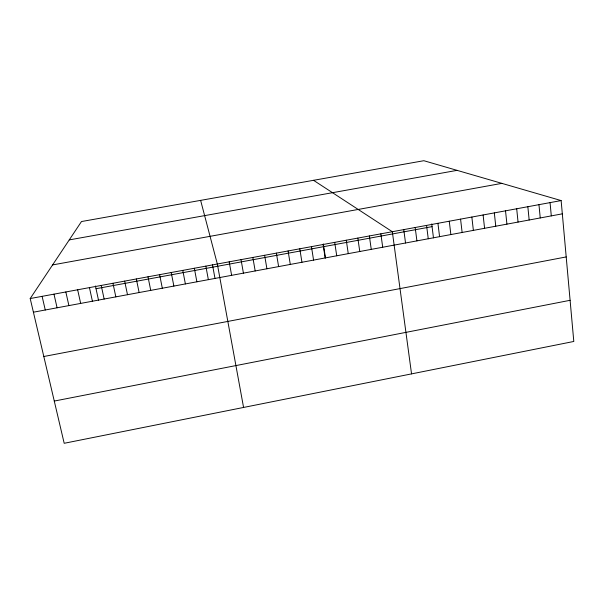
<?xml version="1.0" encoding="UTF-8"?>
<svg xmlns="http://www.w3.org/2000/svg" width="604" height="604" viewBox="0 0 604 604"><rect width="100%" height="100%" fill="white"/><g stroke="black" fill="none" stroke-linecap="round" stroke-linejoin="round"><path stroke-width="0.91" d="M30.2 298.542L81.48 221.54L423.849 160.709L561.131 200.573L573.8 341.464L64.19 443.291L30.2 298.542L561.131 200.573M54.277 401.064L570.101 300.301M43.813 356.503L566.197 256.927M33.409 312.2L562.324 213.839M96.028 288.72L432.064 226.636M52.586 264.922L501.856 183.367M69.256 239.901L457.077 170.358M313.529 180.309L392.328 231.725L411.543 373.884M200.619 200.369L217.334 264.016L243.571 407.451M42.106 296.345L45.262 309.995M53.983 294.156L57.093 307.791M65.836 291.966L68.901 305.601M77.652 289.784L80.672 303.412M89.445 287.61L92.42 301.222M95.432 285.986L98.505 300.173M101.215 285.443L104.137 299.048M112.948 283.276L115.832 296.874M124.658 281.117L127.489 294.699M136.338 278.957L139.124 292.54M147.995 276.806L150.736 290.381M159.615 274.661L162.317 288.229M171.219 272.525L173.869 286.077M182.785 270.388L185.39 283.933M194.329 268.259L196.889 281.796M205.843 266.13L208.365 279.667M212.412 264.401L215.009 278.504M229.195 261.826L231.626 275.341M241.034 259.637L243.42 273.144M252.842 257.463L255.182 270.954M264.62 255.288L266.915 268.772M276.375 253.121L278.618 266.598M288.093 250.954L290.298 264.424M299.788 248.795L301.947 262.264M311.453 246.643L313.567 260.098M323.321 243.948L325.481 257.961M323.087 244.499L325.163 257.946M334.699 242.355L336.722 255.794M346.281 240.218L348.259 253.65M357.832 238.089L359.773 251.506M369.361 235.96L371.256 249.369M380.852 233.839L382.709 247.24M403.766 229.611L405.533 242.997M415.182 227.504L416.911 240.883M426.567 225.405L428.251 238.769M431.732 223.948L433.468 237.878M437.93 223.306L439.576 236.67M449.263 221.215L450.863 234.571M460.573 219.131L462.128 232.472M471.852 217.047L473.37 230.381M483.102 214.971L484.582 228.297M494.329 212.902L495.763 226.221M505.525 210.834L506.922 224.144M516.699 208.773L518.051 222.076M527.851 206.719L529.157 220.007M538.964 204.665L540.24 217.946M550.063 202.619L551.293 215.892"/></g></svg>
